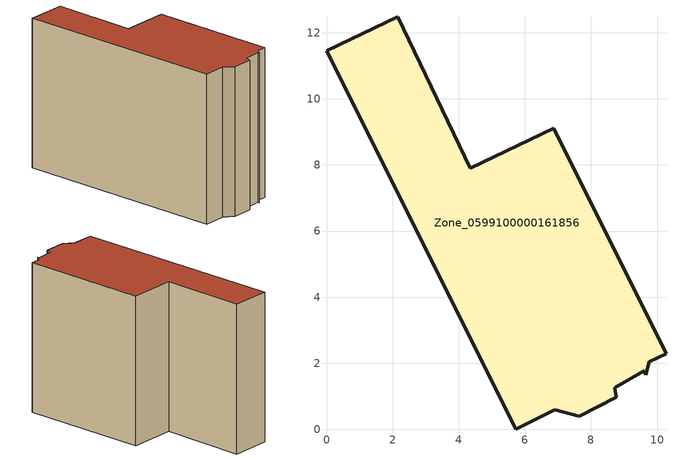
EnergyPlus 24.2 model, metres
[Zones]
Zone_0599100000161856
 floor ground (C_G): 8.77,0.97 7.64,0.4 6.91,0.6 5.72,0 0,11.46 2.16,12.49 4.35,7.9 6.88,9.11 10.27,2.29 9.77,2.04 9.65,1.65 9.62,1.78 8.72,1.26 z0
 wall outside (C_F): 4.35,7.9 2.16,12.49 0,11.46 5.72,0 6.91,0.6 7.64,0.4 8.77,0.97 8.72,1.26 9.62,1.78 9.65,1.65 9.77,2.04 10.27,2.29 6.88,9.11 4.35,7.9 z0:9.12
 roof outside (C_R): 7.64,0.4 8.77,0.97 8.72,1.26 9.62,1.78 9.65,1.65 9.77,2.04 10.27,2.29 6.88,9.11 4.35,7.9 2.16,12.49 0,11.46 5.72,0 6.91,0.6 z9.12
[BUILDING]
Pand.0599100000161856: North Axis=0; Terrain=City; Loads Convergence Tolerance Value=0.04; Temperature Convergence Tolerance Value=0.4; Solar Distribution=FullExterior; Maximum Number of Warmup Days=25; Minimum Number of Warmup Days=1
[Site:Location]
Rotterdam.The.Hague.AP_ZH_NLD Design_Conditions: Latitude=51.96; Longitude=4.45; Time Zone=1; Elevation=-4.5
[SITE:GROUNDTEMPERATURE:BUILDINGSURFACE]
18, 18, 18, 18, 18, 18, 18, 18, 18, 18, 18, 18
[MATERIAL] Thermal Absorptance=0.9; Solar Absorptance=0.7; Visible Absorptance=0.7
Name | Roughness | Thickness | Conductivity | Density | Specific Heat
G.TI.1946 | MediumSmooth | 0.15 | 1 | 540 | 1210
F.TI.1946 | Rough | 0.3 | 0.857143 | 1920 | 840
R.TI.1946 | MediumRough | 0.2 | 0.1 | 1500 | 1000
[CONSTRUCTION]
C_G: G.TI.1946
C_F: F.TI.1946
C_R: R.TI.1946
[ZONE]
Zone_0599100000161856: Type=1; Multiplier=1; Ceiling Height=Autocalculate; Volume=Autocalculate; Floor Area=autocalculate; Part of Total Floor Area=Yes
[ZONEINFILTRATION:DESIGNFLOWRATE]
Infil_Zone_0599100000161856: Zone or ZoneList or Space or SpaceList=Zone_0599100000161856; Schedule=AlwaysOn; Design Flow Rate Calculation Method=Flow/Area; Flow Rate per Floor Area=0.003; Constant Term Coefficient=1; Temperature Term Coefficient=0; Velocity Term Coefficient=0; Velocity Squared Term Coefficient=0
[HVACTEMPLATE:ZONE:IDEALLOADSAIRSYSTEM]
Zone_0599100000161856: Maximum Heating Supply Air Temperature=50; Minimum Cooling Supply Air Temperature=13; Maximum Heating Supply Air Humidity Ratio=0.0156; Minimum Cooling Supply Air Humidity Ratio=0.0077; Heating Limit=NoLimit; Cooling Limit=NoLimit; Dehumidification Control Type=ConstantSensibleHeatRatio; Cooling Sensible Heat Ratio=0.7; Dehumidification Setpoint=60; Humidification Control Type=None; Humidification Setpoint=30; Outdoor Air Method=None; Outdoor Air Flow Rate per Person=0.00944; Outdoor Air Flow Rate per Zone Floor Area=0; Outdoor Air Flow Rate per Zone=0; Demand Controlled Ventilation Type=None; Outdoor Air Economizer Type=NoEconomizer; Heat Recovery Type=None; Sensible Heat Recovery Effectiveness=0.7; Latent Heat Recovery Effectiveness=0.65
[ZONECONTROL:THERMOSTAT]
ThermostatControl_Zone_0599100000161856: Zone or ZoneList=Zone_0599100000161856; Control Type Schedule=DualSetpointControlType; Control 1=Thermostat_Zone_0599100000161856; Temperature Difference Between Cutout And Setpoint=0
[THERMOSTATSETPOINT:DUALSETPOINT]
Thermostat_Zone_0599100000161856: Heating Setpoint Temperature Schedule=HeatingSetpoint_Zone_0599100000161856; Cooling Setpoint Temperature Schedule=CoolingSetpoint_Zone_0599100000161856
[SCHEDULE:COMPACT]
HeatingSetpoint_Zone_0599100000161856: Through: 12/31, For: AllDays, Until: 24:00, 21
CoolingSetpoint_Zone_0599100000161856: Through: 12/31, For: AllDays, Until: 24:00, 24
DualSetpointControlType: Through: 12/31, For: AllDays, Until: 24:00, 4
AlwaysOn: Through: 12/31, For: AllDays, Until: 24:00, 1
